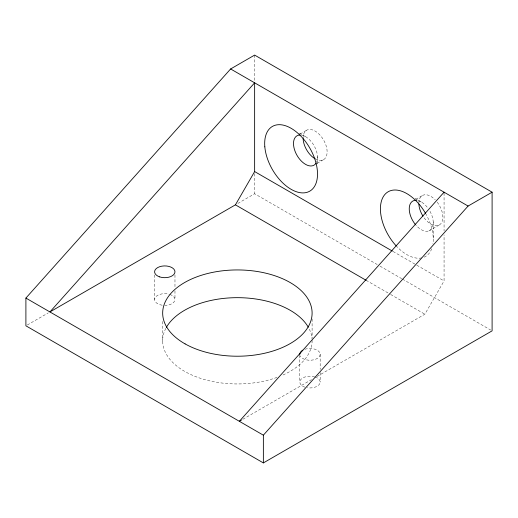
<?xml version="1.0" encoding="UTF-8"?>
<svg xmlns="http://www.w3.org/2000/svg" width="518" height="518" viewBox="0 0 518 518"><rect width="100%" height="100%" fill="white"/><g stroke="black" fill="none" stroke-linecap="round" stroke-linejoin="round"><path stroke-width="0.39" stroke-dasharray="2.59 1.94" d="M317.048 376.45L424.851 314.212L444.068 280.931L444.068 234.945M27.299 325L48.284 312.885M237.846 203.444L254.636 193.751L377.221 264.523M242.851 419.289L311.447 379.681M300.09 134.026L307.394 129.856M317.21 163.28L323.847 159.492M415.831 199.333L423.135 195.163M428.969 230.866L439.588 224.799M393.039 251.47L416.109 264.789M416.802 265.197L444.068 280.931M380.024 266.142L401.735 278.678M402.441 279.085L490.701 330.044M366.135 280.309L389.905 294.03M390.604 294.438L424.851 314.212M415.086 198.413L422.643 202.823M299.346 133.1L306.902 137.51M433.236 221.905L433.255 239.361M317.495 156.591L317.508 164.53M444.068 192.994L444.068 230.911M320.176 354.357L320.176 369.412M320.176 372.578L320.176 382.09M312.101 318.965L312.101 337.982M299.799 355.147L299.799 382.09M254.636 55.089L254.636 81.695M254.636 173.595L254.636 193.751M174.974 274.967L174.974 287.645M174.974 290.818L174.974 299.534M162.665 321.451L162.665 341.265M154.597 274.967L154.597 299.534M437.218 202.156A16.984 9.803 60 0 1 440.488 224.08A16.984 9.803 60 0 1 422.921 216.071M418.848 203.315A16.984 9.803 60 0 1 435.224 199.851M429.985 211.318A16.984 9.803 60 0 1 430.879 229.629A16.984 9.803 60 0 1 415.857 225.071M417.799 200.518A16.984 9.803 60 0 1 427.849 208.016M301.398 135.075A16.984 9.803 60 0 1 314.245 146.005A16.984 9.803 60 0 1 316.537 162.335M303.127 138.818A16.984 9.803 60 0 1 314.646 130.808A16.984 9.803 60 0 1 327.123 151.593A16.984 9.803 60 0 1 315.112 158.799M421.691 257.912A37.361 21.568 60 0 1 397.002 246.743M425.518 213.325A37.361 21.568 60 0 1 432.931 243.946M431.695 248.789A37.361 21.568 60 0 1 423.679 257.336M169.878 294.438A10.192 5.886 0 0 1 174.624 301.055A10.192 5.886 0 0 1 164.782 305.419M162.147 305.219A10.192 5.886 0 0 1 155.251 297.461A10.192 5.886 0 0 1 169.295 294.256M304.888 349.261A10.192 5.886 0 0 1 319.217 351.871A10.192 5.886 0 0 1 313.468 359.88A10.192 5.886 0 0 1 300.142 355.879M315.08 376.994A10.192 5.886 0 0 1 319.399 384.337A10.192 5.886 0 0 1 307.349 387.768M304.888 387.179A10.192 5.886 0 0 1 300.997 379.312A10.192 5.886 0 0 1 314.497 376.813M312.101 340.358A74.722 43.143 0 0 1 282.375 375.252M277 377.389A74.722 43.143 0 0 1 191.802 374.993A74.722 43.143 0 0 1 166 328.056M309.356 329.208A74.722 43.143 0 0 1 312.03 338.863"/><path stroke-width="0.78" d="M235.425 204.843L254.636 171.568L254.636 82.822L49.916 311.946L235.425 204.843L366.135 280.309M25.9 298.077L230.62 68.959L254.636 55.089L492.1 192.191L492.1 330.853L263.364 462.911L25.9 325.809L25.9 298.077L263.364 435.178L263.364 462.911M444.068 192.191L239.348 421.309L241.446 420.098M263.364 435.178L468.084 206.054L492.1 192.191M230.62 68.959L468.084 206.054M254.636 171.568L392.34 251.068M415.365 224.482A16.984 9.803 60 0 1 409.259 208.139A16.984 9.803 60 0 1 416.491 200.311M422.921 216.071A16.984 9.803 60 0 1 418.868 204.124M316.135 163.073A16.984 9.803 60 0 1 296.937 155.238A16.984 9.803 60 0 1 300.116 134.978M315.112 158.799A16.984 9.803 60 0 1 303.127 138.818M396.458 246.167A37.361 21.568 60 0 1 384.958 194.386A37.361 21.568 60 0 1 425.518 213.325M299.799 354.357A10.192 5.886 0 0 1 302.777 350.194M166.375 327.382A74.722 43.143 0 0 1 237.212 297.669A74.722 43.143 0 0 1 308.288 327.195M185.107 343.9A74.722 43.143 0 0 0 309.758 323.808A74.722 43.143 0 0 0 217.288 271.529A74.722 43.143 0 0 0 185.107 343.9M264.821 146.821A37.361 21.568 60 0 0 306.624 192.443A37.361 21.568 60 0 0 301.845 137.134A37.361 21.568 60 0 0 264.821 146.821M159.686 276.897A10.192 5.886 0 0 0 174.974 271.801A10.192 5.886 0 0 0 159.686 266.705A10.192 5.886 0 0 0 159.686 276.897"/></g></svg>
